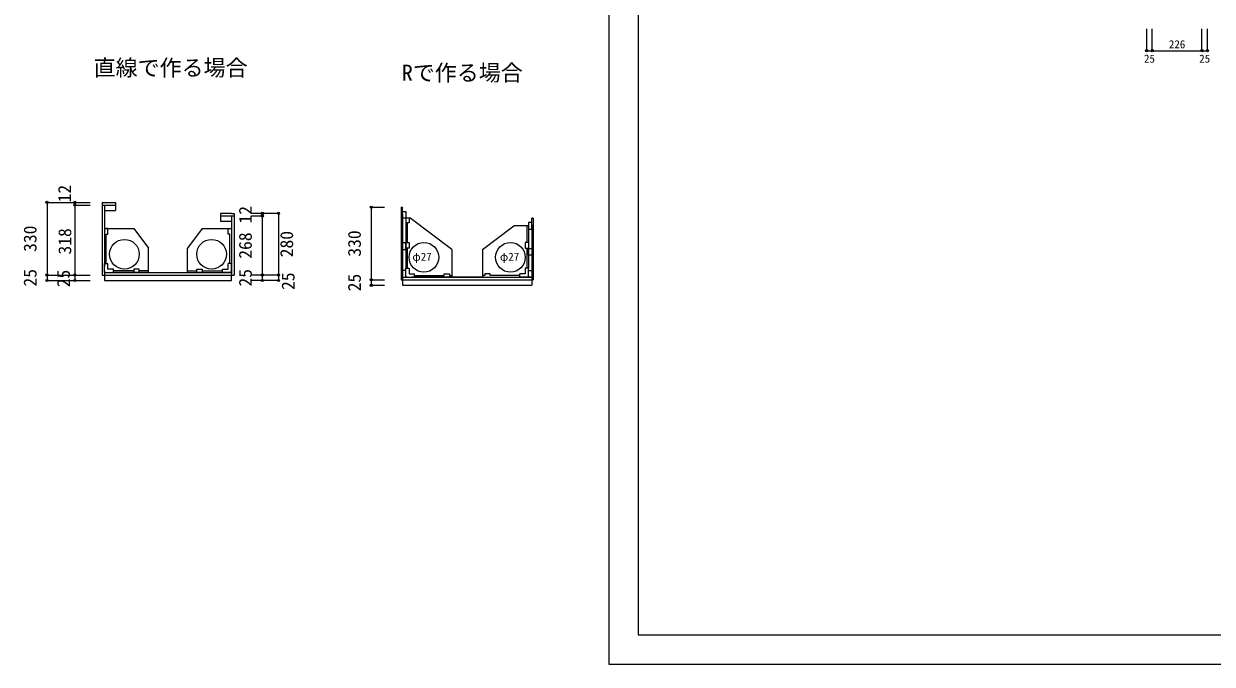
# Model space of a CAD drawing. Units: millimetres at full size, sheet at 1:20. Extents: x -6859 to 4200, y -2970 to 2970.
# Drawn here: x -6859 to -1457, y -2970 to -59 of the extents above; entities that cross this region are included whole.
import ezdxf
from ezdxf.enums import TextEntityAlignment as Align

# ---------------------------------------------------------------- set-up
doc = ezdxf.new("R2010")
doc.units = ezdxf.units.MM
doc.header["$LTSCALE"] = 20
doc.header["$PDMODE"] = 32
doc.header["$PDSIZE"] = 10
doc.layers.add('0-0', color=7, linetype='Continuous', lineweight=18)
doc.layers.add('1-0', color=7, linetype='Continuous', lineweight=18)
doc.styles.add('ＭＳ ゴシック', font='')
doc.styles.get('ＭＳ ゴシック').set_extended_font_data('MS Gothic')

msp = doc.modelspace()

# ---------------------------------------------------------------- linework, layer by layer
at = {"layer": '0-0'}
msp.add_line((-4066.67, -2836.67), (4066.67, -2836.67), dxfattribs=at)
msp.add_lwpolyline([(4200, 2970), (-4200, 2970), (-4200, -2970), (4200, -2970)], close=True, dxfattribs=at)
msp.add_lwpolyline([(4066.67, 2836.67), (-4066.67, 2836.67), (-4066.67, -2836.67)], dxfattribs=at)
at = {"layer": '1-0'}
for p, q in [((-1754.52, -181.31), (-1754.52, -81.31)), ((-1729.52, -181.31), (-1729.52, -81.31)), ((-1729.52, -181.31), (-1729.52, -81.31)), ((-1503.52, -181.31), (-1503.52, -81.31)), ((-1503.52, -181.31), (-1503.52, -81.31)), ((-1478.52, -181.31), (-1478.52, -81.31)), ((-1754.52, -181.31), (-1729.52, -181.31)), ((-1729.52, -181.31), (-1503.52, -181.31)), ((-1503.52, -181.31), (-1478.52, -181.31)), ((-6503.14, -870.83), (-6503.14, -1200.83)), ((-6503.14, -882.83), (-6441.14, -882.83)), ((-6491.14, -882.83), (-6491.14, -957.83)), ((-6491.14, -907.83), (-6441.14, -907.83)), ((-6441.14, -870.83), (-6441.14, -907.83)), ((-5143.49, -892.46), (-5137.49, -892.46)), ((-5143.49, -892.46), (-5137.49, -892.46)), ((-5143.49, -892.46), (-5143.49, -1222.46)), ((-5137.49, -912.46), (-5122.49, -912.46)), ((-5122.49, -912.46), (-5122.49, -942.46)), ((-6491.14, -957.83), (-6491.14, -1160.83)), ((-5903.14, -932.83), (-5965.14, -932.83)), ((-5915.14, -957.83), (-5965.14, -957.83)), ((-5915.14, -920.83), (-5903.14, -920.83)), ((-5915.14, -920.83), (-5903.14, -920.83)), ((-5915.14, -932.83), (-5915.14, -1200.83)), ((-5903.14, -920.83), (-5903.14, -1200.83)), ((-5137.49, -922.46), (-5137.49, -1222.46)), ((-4543.49, -942.46), (-4549.49, -942.46)), ((-4543.49, -942.46), (-4549.49, -942.46)), ((-4549.49, -992.46), (-4549.49, -942.46)), ((-4543.49, -942.46), (-4543.49, -1222.46)), ((-6491.14, -988.83), (-6358.85, -988.83)), ((-6484.14, -989.83), (-6484.14, -988.83)), ((-6476.14, -989.83), (-6484.14, -989.83)), ((-6484.14, -1148.83), (-6484.14, -1014.83)), ((-6484.14, -1014.83), (-6476.14, -1014.83)), ((-6476.14, -1014.83), (-6476.14, -989.83)), ((-6476.14, -1014.83), (-6476.14, -989.83)), ((-6476.14, -1014.83), (-6476.14, -989.83)), ((-6358.85, -988.83), (-6291.14, -1078.32)), ((-6047.42, -988.83), (-6115.14, -1078.32)), ((-6047.42, -988.83), (-5915.14, -988.83)), ((-5930.14, -989.83), (-5922.14, -989.83)), ((-5930.14, -1014.83), (-5930.14, -989.83)), ((-5930.14, -1014.83), (-5930.14, -989.83)), ((-5922.14, -989.83), (-5922.14, -988.83)), ((-5922.14, -1148.83), (-5922.14, -1014.83)), ((-5915.14, -979.83), (-5915.14, -1160.83)), ((-4564.49, -977.46), (-4631.39, -977.46)), ((-4549.49, -972.46), (-4549.49, -1222.46)), ((-6291.14, -1188.83), (-6291.14, -1078.32)), ((-6115.14, -1188.83), (-6115.14, -1078.32)), ((-4913.49, -1084.99), (-4913.49, -1210.46)), ((-4773.49, -1084.99), (-4773.49, -1210.46)), ((-6491.14, -1181.83), (-6491.14, -1188.83)), ((-6476.14, -1173.83), (-6476.14, -1148.83)), ((-6451.14, -1173.83), (-6476.14, -1173.83)), ((-6451.14, -1173.83), (-6476.14, -1173.83)), ((-6359.14, -1181.83), (-6451.14, -1181.83)), ((-6334.14, -1173.83), (-6359.14, -1173.83)), ((-6334.14, -1173.83), (-6359.14, -1173.83)), ((-6334.14, -1188.83), (-6334.14, -1173.83)), ((-6334.14, -1188.83), (-6334.14, -1181.83)), ((-6291.14, -1181.83), (-6334.14, -1181.83)), ((-6115.14, -1181.83), (-6072.14, -1181.83)), ((-6072.14, -1188.83), (-6072.14, -1173.83)), ((-6072.14, -1173.83), (-6047.14, -1173.83)), ((-6072.14, -1188.83), (-6072.14, -1173.83)), ((-6072.14, -1173.83), (-6047.14, -1173.83)), ((-6072.14, -1188.83), (-6072.14, -1181.83)), ((-6047.14, -1181.83), (-5955.14, -1181.83)), ((-5955.14, -1173.83), (-5930.14, -1173.83)), ((-5955.14, -1173.83), (-5930.14, -1173.83)), ((-5955.14, -1188.83), (-5955.14, -1173.83)), ((-5930.14, -1173.83), (-5930.14, -1148.83)), ((-5915.14, -1148.83), (-5930.14, -1148.83)), ((-5915.14, -1188.83), (-5915.14, -1148.83)), ((-5915.14, -1181.83), (-5915.14, -1188.83)), ((-6491.14, -1188.83), (-5915.14, -1188.83)), ((-6491.14, -1188.83), (-6491.14, -1200.83)), ((-6491.14, -1200.83), (-6491.14, -1225.83)), ((-6491.14, -1225.83), (-5915.14, -1225.83)), ((-6474.14, -1188.83), (-6449.14, -1188.83)), ((-6291.14, -1188.83), (-6451.14, -1188.83)), ((-6115.14, -1188.83), (-5955.14, -1188.83)), ((-6047.14, -1188.83), (-6072.14, -1188.83)), ((-5932.14, -1188.83), (-5957.14, -1188.83)), ((-5915.14, -1188.83), (-5955.14, -1188.83)), ((-5915.14, -1200.83), (-5903.14, -1200.83)), ((-5915.14, -1225.83), (-5915.14, -1200.83)), ((-5143.49, -1222.46), (-4543.49, -1222.46)), ((-5137.49, -1210.46), (-4549.49, -1210.46)), ((-4549.49, -1222.46), (-4549.49, -1247.46))]:
    msp.add_line(p, q, dxfattribs=at)
at = {"layer": '1-0', "color": 4}
for p, q in [((-6753.13, -870.83), (-6753.13, -1200.83)), ((-6753.13, -870.83), (-6626.57, -870.83)), ((-6626.57, -870.83), (-6626.57, -882.83)), ((-6626.57, -870.83), (-6556.94, -870.83)), ((-6626.57, -882.83), (-6556.94, -882.83)), ((-5279.11, -892.46), (-5279.11, -1222.46)), ((-5279.11, -892.46), (-5219.55, -892.46)), ((-5774.75, -920.83), (-5822.92, -920.83)), ((-5774.75, -932.83), (-5822.92, -932.83)), ((-5774.75, -920.83), (-5774.75, -932.83)), ((-5701.04, -920.83), (-5774.75, -920.83)), ((-5774.75, -932.83), (-5774.75, -1200.83)), ((-5701.04, -920.83), (-5701.04, -1200.83)), ((-6753.13, -1200.83), (-6626.57, -1200.83)), ((-6753.13, -1200.83), (-6753.13, -1225.83)), ((-6753.13, -1225.83), (-6626.57, -1225.83)), ((-6626.57, -1200.83), (-6556.94, -1200.83)), ((-6626.57, -1200.83), (-6626.57, -1225.83)), ((-6626.57, -1225.83), (-6556.94, -1225.83)), ((-5774.75, -1200.83), (-5822.92, -1200.83)), ((-5774.75, -1225.83), (-5822.92, -1225.83)), ((-5774.75, -1200.83), (-5774.75, -1225.83)), ((-5701.04, -1200.83), (-5774.75, -1200.83)), ((-5701.04, -1225.83), (-5774.75, -1225.83)), ((-5701.04, -1200.83), (-5701.04, -1225.83)), ((-5279.11, -1222.46), (-5219.55, -1222.46)), ((-5279.11, -1222.46), (-5279.11, -1247.46)), ((-5279.11, -1247.46), (-5219.55, -1247.46))]:
    msp.add_line(p, q, dxfattribs=at)
at = {"layer": '1-0', "color": 6}
for p, q in [((-5122.49, -940.46), (-5115.49, -940.46)), ((-5122.49, -940.46), (-5122.49, -1170.46)), ((-5107.49, -963.46), (-5122.49, -963.46)), ((-5107.49, -963.46), (-5122.49, -963.46)), ((-5115.49, -963.46), (-5115.49, -1053.46)), ((-5107.49, -940.46), (-5104.49, -940.46)), ((-5107.49, -940.46), (-5107.49, -963.46)), ((-5107.49, -940.46), (-5107.49, -963.46)), ((-4913.49, -1084.99), (-5104.49, -940.46)), ((-4773.49, -1084.99), (-4631.39, -977.46)), ((-4571.49, -977.46), (-4571.49, -1053.46)), ((-4564.49, -977.46), (-4564.49, -1170.46)), ((-5122.49, -1053.46), (-5115.49, -1053.46)), ((-5122.49, -1053.46), (-5107.49, -1053.46)), ((-5115.49, -1078.46), (-5115.49, -1170.46)), ((-5107.49, -1053.46), (-5107.49, -1078.46)), ((-5107.49, -1053.46), (-5107.49, -1078.46)), ((-4564.49, -1053.46), (-4579.49, -1053.46)), ((-4579.49, -1053.46), (-4579.49, -1078.46)), ((-4564.49, -1053.46), (-4571.49, -1053.46)), ((-4571.49, -1078.46), (-4571.49, -1170.46)), ((-5122.49, -1193.46), (-5122.49, -1168.46)), ((-5107.49, -1170.46), (-5107.49, -1195.46)), ((-5107.49, -1170.46), (-5107.49, -1195.46)), ((-4579.49, -1170.46), (-4579.49, -1195.46)), ((-4579.49, -1170.46), (-4579.49, -1195.46)), ((-4564.49, -1170.46), (-4579.49, -1170.46)), ((-4564.49, -1210.46), (-4564.49, -1168.46)), ((-5115.49, -1210.46), (-5122.49, -1210.46)), ((-5107.49, -1195.46), (-5082.49, -1195.46)), ((-4767.49, -1210.46), (-5094.49, -1210.46)), ((-5082.49, -1203.46), (-4948.49, -1203.46)), ((-4948.49, -1195.46), (-4923.49, -1195.46)), ((-4948.49, -1195.46), (-4923.49, -1195.46)), ((-4948.49, -1195.46), (-4923.49, -1195.46)), ((-4948.49, -1203.46), (-4948.49, -1195.46)), ((-4923.49, -1195.46), (-4923.49, -1203.46)), ((-4923.49, -1203.46), (-4913.49, -1203.46)), ((-4919.49, -1210.46), (-4592.49, -1210.46)), ((-4763.49, -1203.46), (-4773.49, -1203.46)), ((-4763.49, -1195.46), (-4763.49, -1203.46)), ((-4738.49, -1195.46), (-4763.49, -1195.46)), ((-4738.49, -1195.46), (-4763.49, -1195.46)), ((-4604.49, -1203.46), (-4738.49, -1203.46)), ((-4579.49, -1195.46), (-4604.49, -1195.46)), ((-4604.49, -1210.46), (-4604.49, -1195.46)), ((-4564.49, -1210.46), (-4604.49, -1210.46)), ((-4571.49, -1210.46), (-4564.49, -1210.46))]:
    msp.add_line(p, q, dxfattribs=at)
at = {"layer": '1-0', "color": 4}
msp.add_lwpolyline([(-6626.57, -882.83), (-6626.57, -907.83), (-6626.57, -1200.83)], dxfattribs=at)
at = {"layer": '1-0'}
for points in [[(-6503.14, -870.83), (-6491.14, -870.83), (-6441.14, -870.83)], [(-5122.49, -942.46), (-5137.49, -942.46), (-5137.49, -892.46)], [(-5915.14, -920.83), (-5965.14, -920.83), (-5965.14, -957.83)], [(-4549.49, -962.46), (-4564.49, -962.46), (-4564.49, -992.46), (-4549.49, -992.46)], [(-5922.14, -1014.83), (-5930.14, -1014.83), (-5930.14, -989.83)], [(-6491.14, -1188.83), (-6491.14, -1148.83), (-6476.14, -1148.83)], [(-6491.14, -1188.83), (-6451.14, -1188.83), (-6451.14, -1173.83)], [(-6072.14, -1173.83), (-6047.14, -1173.83), (-6047.14, -1188.83)], [(-6503.14, -1200.83), (-6491.14, -1200.83), (-5915.14, -1200.83)], [(-5137.49, -1222.46), (-5137.49, -1247.46), (-4549.49, -1247.46)]]:
    msp.add_lwpolyline(points, dxfattribs=at)
at = {"layer": '1-0', "color": 6}
for points in [[(-5122.49, -940.46), (-5107.49, -940.46), (-5107.49, -963.46)], [(-4579.49, -1053.46), (-4579.49, -1078.46), (-4564.49, -1078.46)], [(-4564.49, -1053.46), (-4579.49, -1053.46), (-4579.49, -1078.46)], [(-5122.49, -1210.46), (-5122.49, -1170.46), (-5107.49, -1170.46)], [(-5122.49, -1210.46), (-5082.49, -1210.46), (-5082.49, -1195.46)], [(-4738.49, -1203.46), (-4738.49, -1195.46), (-4763.49, -1195.46)]]:
    msp.add_lwpolyline(points, dxfattribs=at)
at = {"layer": '1-0'}
for points in [[(-5137.49, -1084.96), (-5122.49, -1084.96), (-5122.49, -1054.96), (-5137.49, -1054.96)], [(-4549.49, -1109.96), (-4564.49, -1109.96), (-4564.49, -1079.96), (-4549.49, -1079.96)], [(-6359.14, -1188.83), (-6334.14, -1188.83), (-6334.14, -1173.83), (-6359.14, -1173.83)], [(-5137.49, -1210.46), (-5122.49, -1210.46), (-5122.49, -1180.46), (-5137.49, -1180.46)], [(-4549.49, -1210.46), (-4564.49, -1210.46), (-4564.49, -1180.46), (-4549.49, -1180.46)]]:
    msp.add_lwpolyline(points, close=True, dxfattribs=at)
at = {"layer": '1-0', "color": 6}
msp.add_lwpolyline([(-5122.49, -1078.46), (-5122.49, -1053.46), (-5107.49, -1053.46), (-5107.49, -1078.46)], close=True, dxfattribs=at)
at = {"layer": '1-0'}
for centre in [(-6401.14, -1106.33), (-6005.14, -1106.33)]:
    msp.add_circle(centre, 67.5, dxfattribs=at)
at = {"layer": '1-0', "color": 6}
for centre in [(-5039.99, -1120.46), (-4646.99, -1120.46)]:
    msp.add_circle(centre, 67.5, dxfattribs=at)
at = {"layer": '1-0'}
for p in [(-1754.52, -181.31), (-1729.52, -181.31), (-1503.52, -181.31), (-1478.52, -181.31)]:
    msp.add_point(p, dxfattribs=at)
at = {"layer": '1-0', "color": 4}
for p in [(-6753.13, -870.83), (-6626.57, -870.83), (-6626.57, -882.83), (-5774.75, -920.83), (-5701.04, -920.83), (-5279.11, -892.46), (-5774.75, -932.83), (-6753.13, -1200.83), (-6753.13, -1225.83), (-6626.57, -1200.83), (-6626.57, -1225.83), (-5774.75, -1200.83), (-5774.75, -1225.83), (-5701.04, -1200.83), (-5701.04, -1225.83), (-5279.11, -1222.46), (-5279.11, -1247.46)]:
    msp.add_point(p, dxfattribs=at)

# ---------------------------------------------------------------- texts
at = {"layer": '1-0', "style": 'ＭＳ ゴシック'}
for s, p in [('226', (-1654.02, -181.31)), ('25', (-1767.02, -246.73)), ('25', (-1516.02, -246.73))]:
    msp.add_text(s, height=36.66, dxfattribs=at).set_placement(p, align=Align.BOTTOM_LEFT)
at = {"layer": '1-0', "color": 4, "style": 'ＭＳ ゴシック'}
for s, height, p in [('直線で作る場合', 73.31, (-6541.25, -317.32)), ('Rで作る場合', 73.31, (-5140.4, -339.99)), ('φ27', 36.66, (-5092.41, -1147.17)), ('φ27', 36.66, (-4694.57, -1147.17))]:
    msp.add_text(s, height=height, dxfattribs=at).set_placement(p, align=Align.BOTTOM_LEFT)
for s, p in [('12', (-6626.57, -870.83)), ('12', (-5804.75, -966.83)), ('330', (-6783.13, -1095.83)), ('318', (-6625.26, -1107.73)), ('268', (-5804.75, -1126.83)), ('280', (-5616.96, -1120.29)), ('330', (-5309.11, -1117.46)), ('25', (-6783.13, -1253.33)), ('25', (-6631.39, -1256.62)), ('25', (-5804.75, -1253.33)), ('25', (-5610.39, -1268.74)), ('25', (-5309.11, -1274.96))]:
    msp.add_text(s, height=58.65, rotation=90, dxfattribs=at).set_placement(p, align=Align.BOTTOM_LEFT)

doc.saveas('drawing.dxf')
